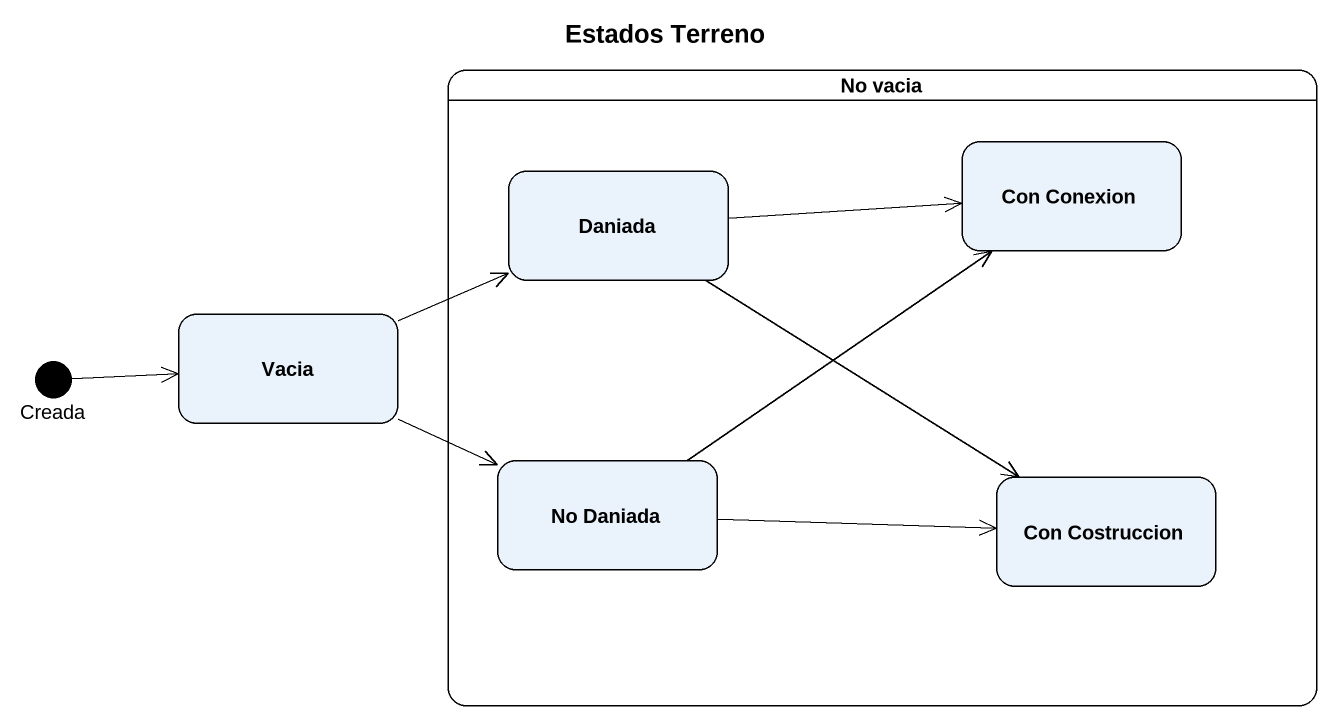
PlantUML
@startuml
title Estados Terreno
hide empty description
state "No vacia" as No_vacia {
  state Daniada
  state "Con Conexion" as Con_Conexion
  state "No Daniada" as No_Daniada
  state "Con Costruccion" as Con_Costruccion
}
state Creada <<start>>
state Vacia
Daniada -right-> Con_Conexion
Daniada --> Con_Costruccion
Creada -right-> Vacia
Vacia -right-> Daniada
Vacia -right-> No_Daniada
No_Daniada -up-> Con_Conexion
No_Daniada -right-> Con_Costruccion
@enduml
